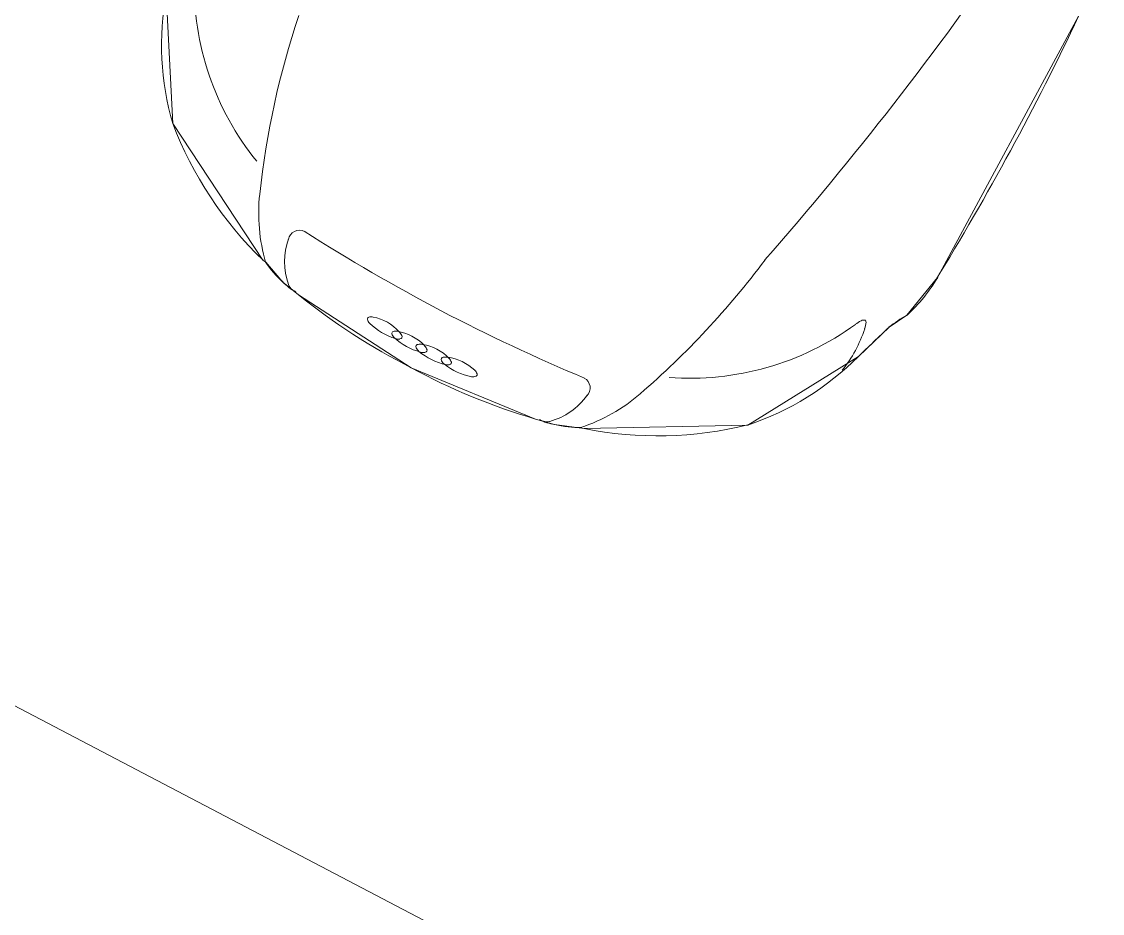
# Model space of a CAD drawing. Extents: x -1439 to 23780, y -1362 to 4476.
# Drawn here: x 2856.8 to 3090.1, y 477.2 to 669.8 of the extents above; entities that cross this region are included whole.
import ezdxf

# ---------------------------------------------------------------- set-up
doc = ezdxf.new("R2010")
doc.units = 0
doc.header["$MEASUREMENT"] = 0
doc.layers.get('0').update_dxf_attribs({"color": 9, "lineweight": 9})
doc.layers.add('Audi$0$04', color=8, linetype='Continuous', lineweight=9)
doc.layers.add('Audi$0$06D', color=8, linetype='Continuous', lineweight=9)

# ---------------------------------------------------------------- blocks, each defined once
blk = doc.blocks.new('Audi$0$Group-321-1')
at = {"lineweight": 0}
blk.add_lwpolyline([(384781.5351, 69368.2638), (384781.5515, 69367.9843), (384781.5515, 69367.9843), (384781.749, 69367.6906), (384781.7549, 69367.6863), (384781.7923, 69367.6441), (384781.8263, 69367.6169), (384782.0711, 69367.4613), (384782.3403, 69367.353), (384782.3817, 69367.3414), (384782.4453, 69367.3332), (384782.7991, 69367.344), (384783.0363, 69367.4941), (384783.1021, 69367.5581), (384783.1403, 69367.5843), (384783.2058, 69367.6663), (384783.5053, 69368.2326)], dxfattribs=at)
for centre, radius, start, end in [((384777.1322, 69372.6032), 7.5187, 319.30457, 325.96916), ((384782.2012, 69368.2894), 0.6058, 179.0659, 219.4798), ((384782.1373, 69368.159), 0.6112, 170.0439, 196.5991), ((384778.0913, 69370.7376), 5.9654, 328.91966, 335.17019), ((384783.574, 69367.6511), 1.8423, 162.0199, 174.3284), ((384782.3166, 69368.2853), 0.8221, 201.4762, 226.3392), ((384782.1191, 69367.7954), 0.3803, 174.3105, 196.6697), ((384781.9405, 69367.6889), 0.1449, 160.4215, 200.1828), ((384781.8274, 69367.732), 0.0243, 63.7649, 169.9953), ((384784.0992, 69371.3805), 4.2739, 238.0489, 242.6341), ((384781.3493, 69368.793), 1.8423, 311.3278, 323.6363), ((384781.9367, 69367.8086), 0.2189, 213.4367, 228.8733), ((384781.8626, 69367.7093), 0.0958, 222.8673, 244.0075), ((384782.901, 69367.8424), 0.3521, 312.8289, 329.9815), ((384781.8298, 69367.649), 0.0272, 202.2018, 232.2843), ((384782.6953, 69368.7143), 1.3999, 231.6246, 243.5204), ((384784.0734, 69371.3937), 4.2739, 243.022, 247.6072), ((384783.2896, 69367.3257), 0.2986, 119.996, 129.0494), ((384781.9795, 69367.566), 0.00393, 106.148, 191.2356), ((384781.9926, 69367.569), 0.0174, 192.4725, 226.4338), ((384781.9842, 69367.5477), 0.0228, 79.7433, 104.6743), ((384782.0763, 69367.6572), 0.139, 226.4813, 253.2418), ((384781.9679, 69367.4673), 0.1048, 43.0274, 79.064), ((384782.6682, 69368.0497), 0.6058, 266.1764, 306.5902), ((384782.7811, 69367.6377), 0.2809, 321.7491, 342.6581), ((384783.0862, 69367.4874), 0.0949, 118.2722, 126.8391), ((384795.1854, 69355.0563), 17.3868, 134.02483, 134.32996), ((384783.0473, 69367.5626), 0.0102, 71.2598, 124.0185), ((384783.0109, 69367.569), 0.0411, 338.6796, 359.2249), ((384783.048, 69367.5692), 0.00398, 351.8705, 50.8649), ((384782.0325, 69367.5354), 0.00393, 108.0079, 193.0955), ((384782.0455, 69367.5388), 0.0174, 194.3324, 228.2937), ((384782.0378, 69367.5173), 0.0228, 81.6031, 106.5342), ((384782.0242, 69367.4364), 0.1048, 44.8873, 80.9239), ((384782.0223, 69367.5184), 0.0302, 24.4378, 42.4802), ((384782.0457, 69367.5282), 0.00493, 273.6822, 33.6822), ((384782.1264, 69367.6297), 0.139, 228.3412, 255.1017), ((384782.043, 69367.5459), 0.0229, 252.8528, 277.4764), ((384782.0856, 69367.5071), 0.00493, 90.1141, 210.1141), ((384782.1019, 69367.5147), 0.0229, 206.3199, 230.9435), ((384782.0905, 69367.4822), 0.0302, 81.316, 99.3585), ((384782.0783, 69367.4086), 0.1048, 44.7323, 80.7688), ((384782.0769, 69367.4892), 0.0302, 26.2976, 44.3401), ((384782.1758, 69367.6043), 0.139, 230.5544, 257.315), ((384782.0967, 69367.5174), 0.0229, 254.7126, 279.3362), ((384782.0999, 69367.4998), 0.00493, 275.5421, 35.5421), ((384782.1404, 69367.4796), 0.00493, 91.9739, 211.9739), ((384782.146, 69367.4549), 0.0302, 83.1759, 101.2183), ((384782.1362, 69367.3809), 0.1048, 46.5921, 82.6287), ((384782.1361, 69367.4668), 0.0228, 19.1219, 44.053), ((384782.5995, 69367.9217), 0.6112, 289.0571, 315.6122), ((384782.7254, 69368.6988), 1.3999, 242.1358, 254.0316), ((384782.1563, 69367.4877), 0.0229, 208.1798, 232.8034), ((384782.2273, 69367.5797), 0.139, 232.4143, 259.1748), ((384782.1491, 69367.4857), 0.0174, 257.3624, 291.3237), ((384782.1539, 69367.4731), 0.00393, 292.5606, 17.6483), ((384782.1921, 69367.441), 0.0228, 20.9818, 45.9129), ((384782.2044, 69367.4602), 0.0174, 259.2223, 293.1836), ((384782.2096, 69367.4478), 0.00393, 294.4205, 19.5081), ((384782.4333, 69367.421), 0.0243, 315.6609, 61.8912), ((384782.3323, 69367.4878), 0.1449, 285.4734, 325.2346), ((384782.3147, 69367.695), 0.3803, 288.9864, 311.3457), ((384782.3942, 69367.4364), 0.0958, 241.6486, 262.7889), ((384782.3644, 69367.3745), 0.0272, 253.3718, 283.4544), ((384782.4317, 69367.5545), 0.2189, 256.7829, 272.2195), ((384782.5977, 69368.1411), 0.8221, 259.3169, 284.18)]:
    blk.add_arc(centre, radius, start, end, dxfattribs=at)
blk = doc.blocks.new('Audi$0$p-audi_arac')
at = {"layer": 'Audi$0$06D', "lineweight": 0, "flags": 128}
blk.add_lwpolyline([(695.6, 0.8), (-4.4, 0.8), (-4.4, 400.8), (695.6, 400.8)], close=True, dxfattribs=at)
at = {"xscale": 99.99999999999999, "yscale": 99.99999999999999, "zscale": 99.99999999999999, "rotation": 117.1763778173342}
blk.add_blockref('Audi$0$Group-321-1', (23745751.03, -31061967.79), dxfattribs=at)

msp = doc.modelspace()

# ---------------------------------------------------------------- block references
at = {"layer": 'Audi$0$04', "rotation": 242.3325881705122}
msp.add_blockref('Audi$0$p-audi_arac', (3038.51, 1211.39), dxfattribs=at)

doc.saveas('drawing.dxf')
